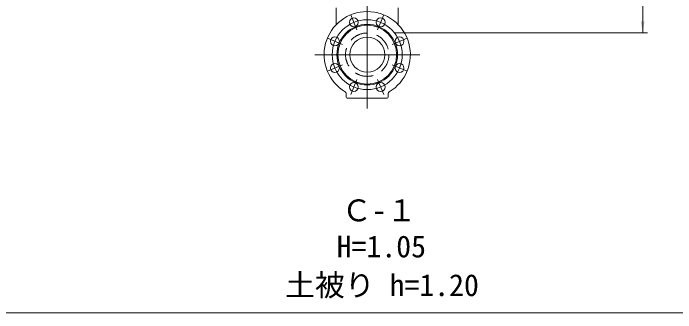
# Model space of a CAD drawing. Units: millimetres, scale not verified. Extents: x -6861 to 6861, y -3554 to 3095.
# Drawn here: x 2464 to 3884, y 1221 to 1863 of the extents above; entities that cross this region are included whole.
import ezdxf
from ezdxf.enums import TextEntityAlignment as Align

# ---------------------------------------------------------------- set-up
doc = ezdxf.new("R2010")
doc.units = ezdxf.units.MM
doc.header["$LTSCALE"] = 20
doc.linetypes.add('DASHED2', pattern=[3, 2, -1])
for name, color, linetype, lineweight in [('0-2_HIDEN', 7, 'DASHED2', 18), ('0-3_TEMP', 3, 'Continuous', 18), ('0-5_仕切弁', 7, 'Continuous', 18), ('0-6_寸法', 1, 'Continuous', 18)]:
    doc.layers.add(name, color=color, linetype=linetype, lineweight=lineweight)
doc.layers.add('0-7_注釈', color=1, linetype='Continuous')
doc.styles.add('ＭＳ ゴシック', font='')
doc.styles.get('ＭＳ ゴシック').set_extended_font_data('MS Gothic')

msp = doc.modelspace()

# ---------------------------------------------------------------- linework, layer by layer
at = {"layer": '0-2_HIDEN'}
msp.add_circle((3222.8, 1774.28), 46.5, dxfattribs=at)
at = {"layer": '0-3_TEMP'}
for p, q in [((3222.8, 2242.31), (3222.8, 1659)), ((3222.8, 1661.28), (3222.8, 2124.28)), ((3187.4, 1859.74), (3200.79, 1827.4)), ((3258.2, 1859.74), (3244.8, 1827.4)), ((3137.34, 1809.67), (3169.67, 1796.28)), ((3308.26, 1809.67), (3275.92, 1796.28)), ((3335.3, 1774.28), (3110.3, 1774.28)), ((3137.34, 1738.88), (3169.67, 1752.27)), ((3308.26, 1738.88), (3275.92, 1752.27)), ((3187.4, 1688.82), (3200.79, 1721.15)), ((3258.2, 1688.82), (3244.8, 1721.15)), ((1260.93, 1220.78), (6860.93, 1220.78))]:
    msp.add_line(p, q, dxfattribs=at)
msp.add_circle((3222.8, 1774.28), 75, dxfattribs=at)
at = {"layer": '0-5_仕切弁'}
for p, q in [((3156.3, 1874.64), (3156.3, 1838.57)), ((3289.3, 1874.64), (3289.3, 1838.57)), ((3177.8, 1683.28), (3177.8, 1691.14)), ((3267.8, 1683.28), (3267.8, 1691.14)), ((3179.8, 1681.28), (3265.8, 1681.28))]:
    msp.add_line(p, q, dxfattribs=at)
for centre, radius in [((3194.1, 1843.57), 9.5), ((3251.5, 1843.57), 9.5), ((3222.8, 1774.28), 65), ((3222.8, 1774.28), 63), ((3153.51, 1802.98), 9.5), ((3222.8, 1774.28), 37.5), ((3292.09, 1802.98), 9.5), ((3153.51, 1745.58), 9.5), ((3292.09, 1745.58), 9.5), ((3194.1, 1704.99), 9.5), ((3251.5, 1704.99), 9.5)]:
    msp.add_circle(centre, radius, dxfattribs=at)
for centre, radius, start, end in [((3222.8, 1774.28), 92.5, 300.516, 239.484), ((3173.8, 1691.14), 4, 0, 59.484), ((3271.8, 1691.14), 4, 120.516, 180), ((3179.8, 1683.28), 2, 180, 270), ((3265.8, 1683.28), 2, 270, 0)]:
    msp.add_arc(centre, radius, start, end, dxfattribs=at)
at = {"layer": '0-6_寸法'}
for p, q in [((3813.35, 1820.78), (3813.35, 2620.78)), ((3282.8, 1820.78), (3823.35, 1820.78))]:
    msp.add_line(p, q, dxfattribs=at)
msp.add_solid([(3809.18, 1845.78), (3813.35, 1820.78), (3817.51, 1845.78)], dxfattribs=at)

# ---------------------------------------------------------------- texts
at = {"layer": '0-7_注釈', "style": 'ＭＳ ゴシック'}
for s, p in [('Ｃ-１', (3168.35, 1402.83)), ('H=1.05', (3157.29, 1325.43)), ('土被り h=1.20', (3046.73, 1242.51))]:
    msp.add_text(s, height=46.92, dxfattribs=at).set_placement(p, align=Align.BOTTOM_LEFT)

doc.saveas('drawing.dxf')
